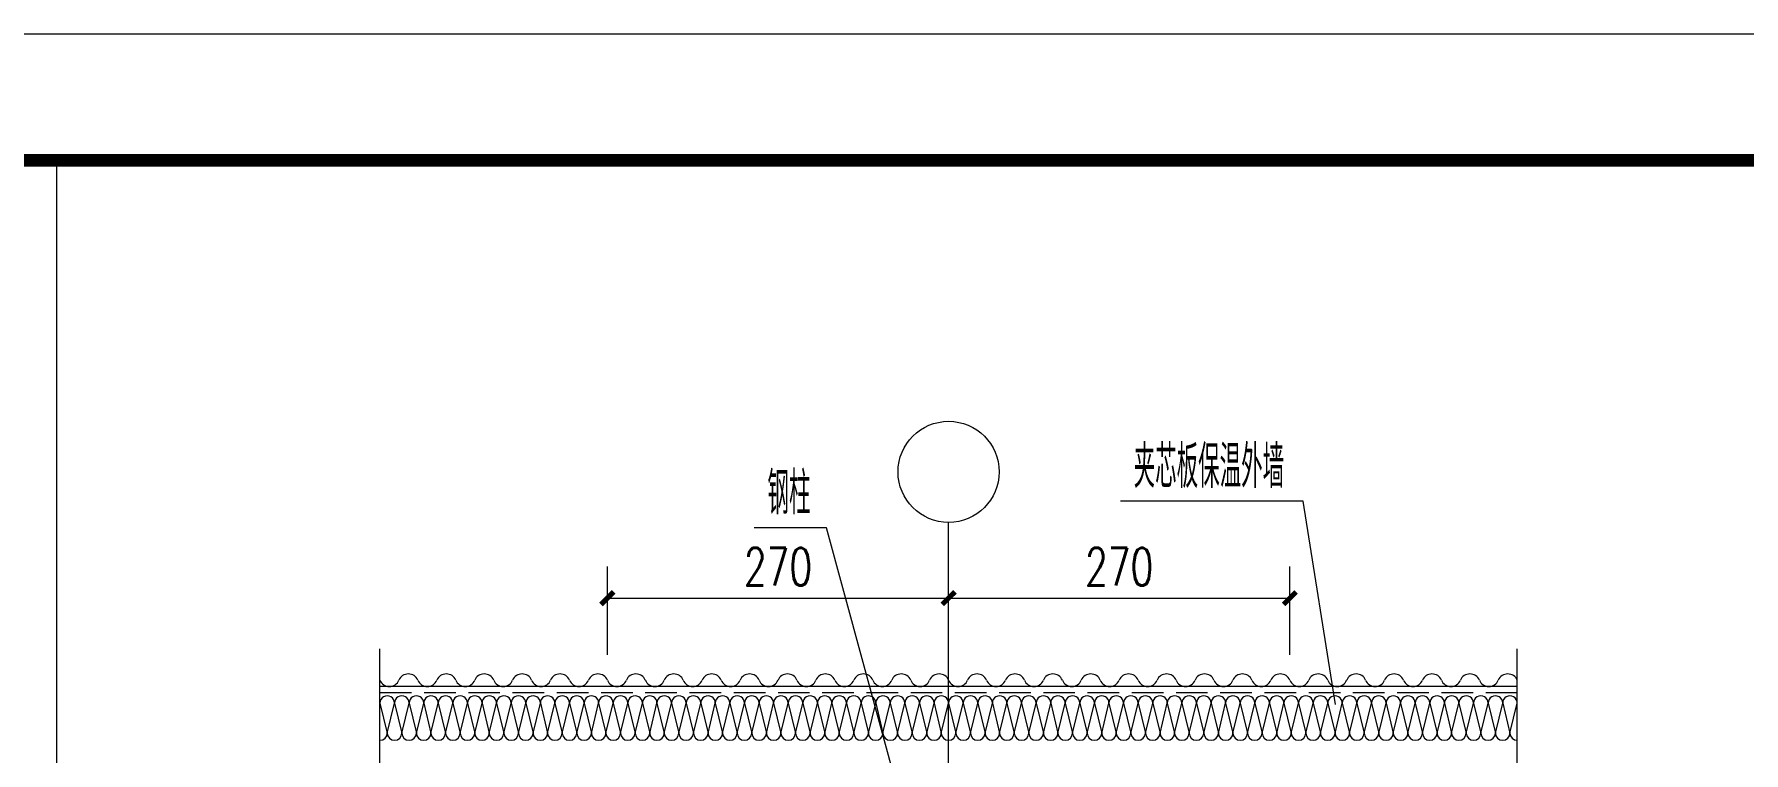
# Model space of a CAD drawing. Header units: inches. Extents: x -3733042 to -3643265, y 623859 to 997713.
# Drawn here: x -3728195 to -3724813, y 632937 to 634359 of the extents above; entities that cross this region are included whole.
import ezdxf

# ---------------------------------------------------------------- set-up
doc = ezdxf.new("R2010")
doc.units = ezdxf.units.IN
doc.header["$LTSCALE"] = 1000
doc.header["$MEASUREMENT"] = 0
doc.header["$PDSIZE"] = -5
doc.linetypes.add('DASH', pattern=[0.3500000014901161, 0.25, -0.1000000014901161])
doc.linetypes.add('DOTE', pattern=[2.4200000055134296, 2, -0.2000000029802322, 0.01999999955296516, -0.2000000029802322])
doc.layers.get('0').update_dxf_attribs({"lineweight": 18})
doc.layers.get('Defpoints').update_dxf_attribs({"lineweight": 18})
for name, color, linetype, lineweight in [('A-看线', 125, 'Continuous', 18), ('AXIS', 30, 'Continuous', 18), ('AXIS_TEXT', 7, 'Continuous', 18), ('DIM_LEAD', 3, 'Continuous', 18), ('DIM_SYMB', 3, 'Continuous', 18), ('DOTE', 14, 'DOTE', 18), ('PUB_DIM', 3, 'Continuous', 18), ('PUB_HATCH', 8, 'Continuous', 18), ('PUB_TEXT', 7, 'Continuous', 18), ('PUB_TITLE', 153, 'Continuous', 18), ('SURFACE', 255, 'Continuous', 18), ('WALL', 6, 'Continuous', 18)]:
    doc.layers.add(name, color=color, linetype=linetype, lineweight=lineweight)
doc.styles.add('_TCH_DIM', font='simplex.shx', dxfattribs={"width": 0.7, "bigfont": 'gbcbig.shx'})
doc.styles.add('_TCH_DIM_T3', font='simplex.shx', dxfattribs={"width": 0.7058823529411765, "bigfont": 'gbcbig.shx'})
doc.styles.add('COMPLEX', font='complex.shx')
doc.dimstyles.new('_TCH_ARCH&&10', dxfattribs={"dimtxt": 29.75, "dimasz": 10, "dimexe": 25, "dimexo": 30, "dimgap": 10, "dimtad": 1, "dimdec": 0, "dimzin": 0, "dimdsep": 46, "dimtxsty": '_TCH_DIM_T3', "dimblk": 'ARCHTICK', "dimcen": 0.09, "dimdle": 20, "dimclrt": 7, "dimazin": 2, "dimtfac": 1, "dimtdec": 0, "dimtix": 1, "dimtmove": 2, "dimatfit": 3, "dimfxl": 1, "dimtolj": 1, "dimarcsym": 0})

# ---------------------------------------------------------------- blocks, each defined once
blk = doc.blocks.new('$LinePat$波浪线')
at = {"color": 0}
for centre, start, end in [((149.999993945703, -42.19181203369226), 201.6723546242307, 338.3274054509275), ((449.9994826165002, -161.4099213033114), 21.67235462423081, 158.3274054509276)]:
    blk.add_arc(centre, 161.4099213033101, start, end, dxfattribs=at)
blk = doc.blocks.new('$LinePat$岩棉板')
at = {"color": 0}
for p, q in [((0, -17), (12, -67)), ((12, -67), (24, -17))]:
    blk.add_line(p, q, dxfattribs=at)
for centre, start, end in [((12, -17), 359.9999999999999, 180), ((0, -67), 270, 0), ((24, -67), 180, 270)]:
    blk.add_arc(centre, 12, start, end, dxfattribs=at)
at = {"layer": 'Defpoints'}
blk.add_point((0, 0.1482380209345138), dxfattribs=at)
at = {"layer": 'Defpoints', "color": 0}
blk.add_point((24, -84), dxfattribs=at)
blk = doc.blocks.new('_AXISO')
blk.add_circle((0, 0), 0.5)
at = {"layer": 'AXIS_TEXT', "style": 'COMPLEX', "width": 1.04167}
blk.add_attdef('A', (-0.25, -0.28), '', height=0.56, dxfattribs=at)
blk = doc.blocks.new('_ArchTick_2')
at = {"color": 0, "linetype": 'ByBlock'}
blk.add_lwpolyline([(-0.5, -0.5, 0.4, 0.4, 0), (0.5, 0.5, 0.4, 0.4, 0)], format="xyseb", dxfattribs=at)
blk = doc.blocks.new('*X9')
at = {"layer": 'PUB_DIM', "color": 0, "lineweight": -2, "transparency": 16777216}
for p, q in [((509.9981935392133, 830.762330694939), (509.9981935392133, 900.7623307000032)), ((779.9981935388641, 830.762330694939), (779.9981935388641, 900.7623307000032)), ((509.9981935392133, 875.7623307000032), (779.9981935388641, 875.7623307000032))]:
    blk.add_line(p, q, dxfattribs=at)
at = {"layer": 'PUB_DIM', "color": 0, "lineweight": -2, "transparency": 16777216, "xscale": 10, "yscale": 10, "zscale": 10, "rotation": 180}
blk.add_blockref('_ArchTick_2', (509.9981935392133, 875.7623307000032), dxfattribs=at)
at = {"layer": 'PUB_DIM', "color": 0, "lineweight": -2, "transparency": 16777216, "xscale": 10, "yscale": 10, "zscale": 10}
blk.add_blockref('_ArchTick_2', (779.9981935388641, 875.7623307000032), dxfattribs=at)
at = {"layer": 'PUB_DIM', "color": 7, "transparency": 16777216, "insert": (644.9981935390388, 900.6373307000032), "char_height": 29.75, "width": 81, "attachment_point": 5, "style": '_TCH_DIM_T3'}
blk.add_mtext('270', dxfattribs=at)
blk = doc.blocks.new('_ARCHTICK')
at = {"color": 0, "linetype": 'ByBlock', "const_width": 0.4}
blk.add_lwpolyline([(-0.5, -0.5), (0.5, 0.5)], dxfattribs=at)
blk = doc.blocks.new('*X11')
at = {"layer": 'PUB_DIM', "color": 0, "lineweight": -2, "transparency": 16777216}
for p, q in [((239.9981935395624, 830.7623306949391), (239.9981935395624, 900.7623307000033)), ((509.9981935392132, 830.762330694939), (509.9981935392132, 900.7623307000033)), ((239.9981935395624, 875.7623307000033), (509.9981935392132, 875.7623307000033))]:
    blk.add_line(p, q, dxfattribs=at)
at = {"layer": 'PUB_DIM', "color": 0, "lineweight": -2, "transparency": 16777216, "xscale": 10, "yscale": 10, "zscale": 10, "rotation": 180}
blk.add_blockref('_ArchTick_2', (239.9981935395624, 875.7623307000033), dxfattribs=at)
at = {"layer": 'PUB_DIM', "color": 0, "lineweight": -2, "transparency": 16777216, "xscale": 10, "yscale": 10, "zscale": 10}
blk.add_blockref('_ArchTick_2', (509.9981935392132, 875.7623307000033), dxfattribs=at)
at = {"layer": 'PUB_DIM', "color": 7, "transparency": 16777216, "insert": (374.9981935393878, 900.6373307000033), "char_height": 29.75, "width": 81, "attachment_point": 5, "style": '_TCH_DIM_T3'}
blk.add_mtext('270', dxfattribs=at)
blk = doc.blocks.new('A$C25720DE8')
at = {"layer": 'PUB_TITLE'}
blk.add_lwpolyline([(89099.99852239015, 9.012722875922918e-05), (89099.99852239015, 63000.00009012723), (-0.001477609854191542, 63000.00009012723), (-0.001477609854191542, 9.012722875922918e-05)], close=True, dxfattribs=at)
blk.add_lwpolyline([(87599.99852239015, 1500.000090127229, 150, 150, 0), (87599.99852239015, 61500.00009012723, 150, 150, 0), (3749.998522390146, 61500.00009012723, 150, 150, 0), (3749.998522390146, 1500.000090127229, 150, 150, 0)], format="xyseb", close=True, dxfattribs=at)
blk = doc.blocks.new('A$C0DCA2AA4')
at = {"layer": 'A-看线'}
blk.add_line((959.9981935392134, 805.762330694939), (59.99819353921339, 805.762330694939), dxfattribs=at)
at = {"layer": 'A-看线', "linetype": 'DASH', "ltscale": 0.1000000014901161}
blk.add_line((959.9981935392134, 800.762330694939), (59.99819353921339, 800.762330694939), dxfattribs=at)
at = {"layer": 'AXIS'}
blk.add_line((509.9981935392134, 835.762330694939), (509.9981935392134, 935.762330694939), dxfattribs=at)
at = {"layer": 'DIM_LEAD'}
for p, q in [((790.6020201141946, 952.4993029963225), (645.9278747503322, 952.4993029963225)), ((816.1020201141946, 791.4993029963225), (790.6020201141946, 952.4993029963225)), ((413.3527523653465, 931.4993029963225), (356.1767810580841, 931.4993029963225)), ((479.2489257903653, 689.7623306948226), (413.3527523653465, 931.4993029963225))]:
    blk.add_line(p, q, dxfattribs=at)
at = {"layer": 'DIM_SYMB'}
for points in [[(59.99819353921339, 215.7623306956375), (59.99819353921341, 514.5123306952883), (38.99819353921342, 522.1557056148785), (80.99819353921342, 529.561438804634), (59.99819353921341, 537.0123306952883), (59.99819353921342, 835.762330694939)], [(959.9981935392134, 215.7623306956375), (959.9981935392134, 514.5123306952883), (938.9981935392134, 522.1557056148785), (980.9981935392134, 529.561438804634), (959.9981935392134, 537.0123306952883), (959.9981935392134, 835.762330694939)]]:
    blk.add_lwpolyline(points, dxfattribs=at)
at = {"layer": 'DOTE'}
blk.add_line((509.9981935392134, 203.5809318001848), (509.9981935392134, 835.762330694939), dxfattribs=at)
at = {"layer": 'AXIS', "xscale": 80, "yscale": 80, "zscale": 80}
blk.add_blockref('_AXISO', (509.9981935392134, 975.762330694939), dxfattribs=at)
at = {"layer": 'PUB_HATCH', "xscale": 0.4807692303685897, "yscale": 0.4753516049860574, "zscale": 0.4753516049860574, "rotation": 359.9999999998295}
for p in [(59.99819353921339, 800.7623306962196), (71.53665507767492, 800.7623306961852), (83.07511661613647, 800.7623306961509), (94.613578154598, 800.7623306961166), (106.1520396930595, 800.7623306960822), (117.6905012315211, 800.7623306960479), (129.2289627699826, 800.7623306960136), (140.7674243084442, 800.7623306959792), (152.3058858469057, 800.7623306959449), (163.8443473853672, 800.7623306959106), (175.3828089238288, 800.7623306958762), (186.9212704622903, 800.7623306958419), (198.4597320007518, 800.7623306958076), (209.9981935392134, 800.7623306957732), (221.5366550776749, 800.7623306957389), (233.0751166161365, 800.7623306957046), (244.613578154598, 800.7623306956702), (256.1520396930596, 800.7623306956359), (267.6905012315211, 800.7623306956016), (279.2289627699826, 800.7623306955672), (290.7674243084442, 800.7623306955329), (302.3058858469057, 800.7623306954986), (313.8443473853672, 800.7623306954642), (325.3828089238287, 800.7623306954299), (336.9212704622903, 800.7623306953956), (348.4597320007518, 800.7623306953612), (359.9981935392134, 800.7623306953269), (371.5366550776749, 800.7623306952926), (383.0751166161365, 800.7623306952582), (394.613578154598, 800.7623306952239), (406.1520396930595, 800.7623306951896), (417.6905012315211, 800.7623306951552), (429.2289627699826, 800.7623306951209), (440.7674243084442, 800.7623306950866), (452.3058858469057, 800.7623306950522), (463.8443473853673, 800.7623306950179), (475.3828089238287, 800.7623306949836), (486.9212704622903, 800.7623306949492), (498.4597320007518, 800.7623306949149), (509.9981935392134, 800.7623306948806), (521.5366550776749, 800.7623306948462), (533.0751166161365, 800.7623306948119), (544.6135781545979, 800.7623306947776), (556.1520396930596, 800.7623306947432), (567.690501231521, 800.7623306947089), (579.2289627699826, 800.7623306946746), (590.7674243084441, 800.7623306946402), (602.3058858469057, 800.7623306946059), (613.8443473853672, 800.7623306945716), (625.3828089238287, 800.7623306945372), (636.9212704622903, 800.7623306945029), (648.4597320007518, 800.7623306944686), (659.9981935392134, 800.7623306944342), (671.5366550776749, 800.7623306943999), (683.0751166161365, 800.7623306943656), (694.613578154598, 800.7623306943312), (706.1520396930596, 800.7623306942969), (717.6905012315211, 800.7623306942626), (729.2289627699826, 800.7623306942282), (740.7674243084441, 800.7623306941939), (752.3058858469057, 800.7623306941596), (763.8443473853672, 800.7623306941252), (775.3828089238287, 800.7623306940909), (786.9212704622903, 800.7623306940565), (798.4597320007518, 800.7623306940221), (809.9981935392134, 800.7623306939878), (821.5366550776749, 800.7623306939535), (833.0751166161365, 800.7623306939191), (844.613578154598, 800.7623306938848), (856.1520396930596, 800.7623306938505), (867.6905012315211, 800.7623306938161), (879.2289627699826, 800.7623306937818), (890.7674243084441, 800.7623306937475), (902.3058858469057, 800.7623306937131), (913.8443473853672, 800.7623306936788), (925.3828089238287, 800.7623306936445), (936.9212704622903, 800.7623306936101), (948.4597320007518, 800.7623306935758)]:
    blk.add_blockref('$LinePat$岩棉板', p, dxfattribs=at)
at = {"layer": 'WALL', "xscale": 0.05000004361818783, "yscale": 0.04911549540919534, "zscale": 0.04911549540919534}
for p in [(59.99819353921339, 815.762330694939), (89.99819353921339, 815.762330694939), (119.9981935392134, 815.762330694939), (149.9981935392134, 815.762330694939), (179.9981935392134, 815.762330694939), (209.9981935392134, 815.762330694939), (239.9981935392134, 815.762330694939), (269.9981935392134, 815.762330694939), (299.9981935392134, 815.762330694939), (329.9981935392134, 815.762330694939), (359.9981935392134, 815.762330694939), (389.9981935392134, 815.762330694939), (419.9981935392134, 815.762330694939), (449.9981935392134, 815.762330694939), (479.9981935392134, 815.762330694939), (509.9981935392134, 815.762330694939), (539.9981935392134, 815.762330694939), (569.9981935392134, 815.762330694939), (599.9981935392134, 815.762330694939), (629.9981935392134, 815.762330694939), (659.9981935392134, 815.762330694939), (689.9981935392134, 815.762330694939), (719.9981935392134, 815.762330694939), (749.9981935392134, 815.762330694939), (779.9981935392134, 815.762330694939), (809.9981935392134, 815.762330694939), (839.9981935392134, 815.762330694939), (869.9981935392134, 815.762330694939), (899.9981935392134, 815.762330694939), (929.9981935392134, 815.762330694939)]:
    blk.add_blockref('$LinePat$波浪线', p, dxfattribs=at)
at = {"layer": 'PUB_TEXT', "style": '_TCH_DIM', "width": 0.7}
for s, p in [('夹芯板保温外墙', (656.4278747503322, 962.9993029963225)), ('钢柱', (366.6767810580841, 941.9993029963225))]:
    blk.add_text(s, height=33.75886524822695, dxfattribs=at).set_placement(p)
at = {"layer": 'PUB_DIM'}
for base, p1, p2, picture, middle in [((509.9981935392133, 875.7623307000032), (239.9981935395624, 800.7623306949391), (509.9981935392132, 800.762330694939), '*X11', (374.9981935393878, 900.6373307000033)), ((779.9981935388641, 875.7623307000032), (509.9981935392133, 800.762330694939), (779.9981935388641, 800.762330694939), '*X9', (644.9981935390388, 900.6373307000032))]:
    dim = blk.add_linear_dim(base=base, p1=p1, p2=p2, dimstyle='_TCH_ARCH&&10', override={"dimsah": 1, "dimtzin": 0}, dxfattribs=at)
    dim.commit()
    dim.dimension.update_dxf_attribs({"geometry": picture, "text_midpoint": middle})

msp = doc.modelspace()

# ---------------------------------------------------------------- linework, layer by layer
at = {"layer": 'PUB_TITLE'}
msp.add_lwpolyline([(-3718441.538161844, 624109.3380634587, 24.99999999999999, 24.99999999999999, 0), (-3718441.538161844, 634109.3380634587, 24.99999999999999, 24.99999999999999, 0), (-3732416.538161844, 634109.3380634587, 24.99999999999999, 24.99999999999999, 0), (-3732416.538161844, 624109.3380634587, 24.99999999999999, 24.99999999999999, 0)], format="xyseb", close=True, dxfattribs=at)
at = {"layer": 'SURFACE'}
msp.add_line((-3728151.307301572, 634109.3380634587), (-3728151.307301572, 630649.5254296479), dxfattribs=at)

# ---------------------------------------------------------------- block references
at = {"layer": 'A-看线', "xscale": 2.5, "yscale": 2.5, "zscale": 2.5}
msp.add_blockref('A$C0DCA2AA4', (-3727661.396829047, 631053.6079804178), dxfattribs=at)
at = {"layer": 'SURFACE', "xscale": 0.1666666666666667, "yscale": 0.1666666666666667, "zscale": 0.1666666666666667}
msp.add_blockref('A$C25720DE8', (-3733041.537915575, 623859.3380484375), dxfattribs=at)

doc.saveas('drawing.dxf')
